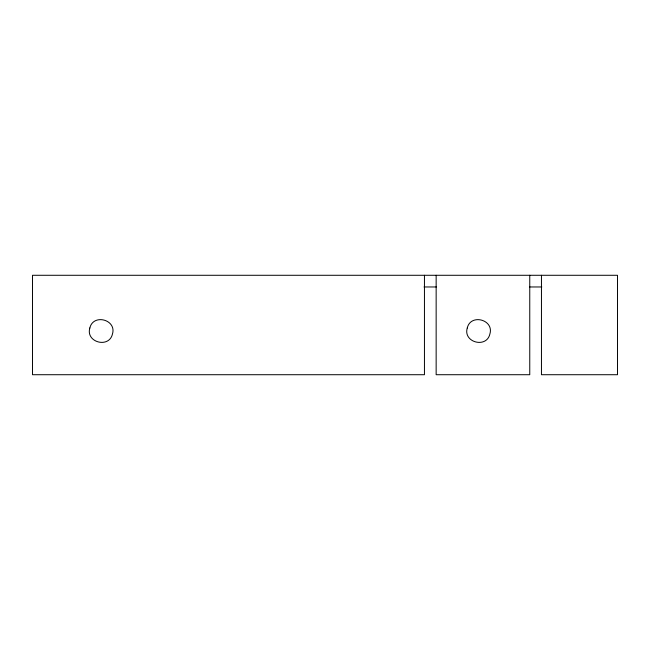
<?xml version="1.0" encoding="UTF-8"?>
<svg xmlns="http://www.w3.org/2000/svg" width="650" height="650" viewBox="0 0 650 650"><rect width="100%" height="100%" fill="white"/><g stroke="black" fill="none" stroke-linecap="round" stroke-linejoin="round"><path stroke-width="0.97" d="M424.011 286.967L436.321 286.967M529.587 286.967L541.816 286.967M541.458 275.283L541.458 374.717L617.5 374.717L617.5 275.283L32.5 275.283L32.5 374.717L424.45 374.717L424.45 275.283M529.758 275.283L529.758 374.717L436.15 374.717L436.15 275.283M89.854 327.974C85.418 342.355 109.127 348.701 112.458 334.027C116.886 319.662 93.202 313.324 89.854 327.974M467.269 327.99C462.832 342.363 486.525 348.717 489.872 334.051C494.309 319.678 470.616 313.324 467.269 327.99"/></g></svg>
